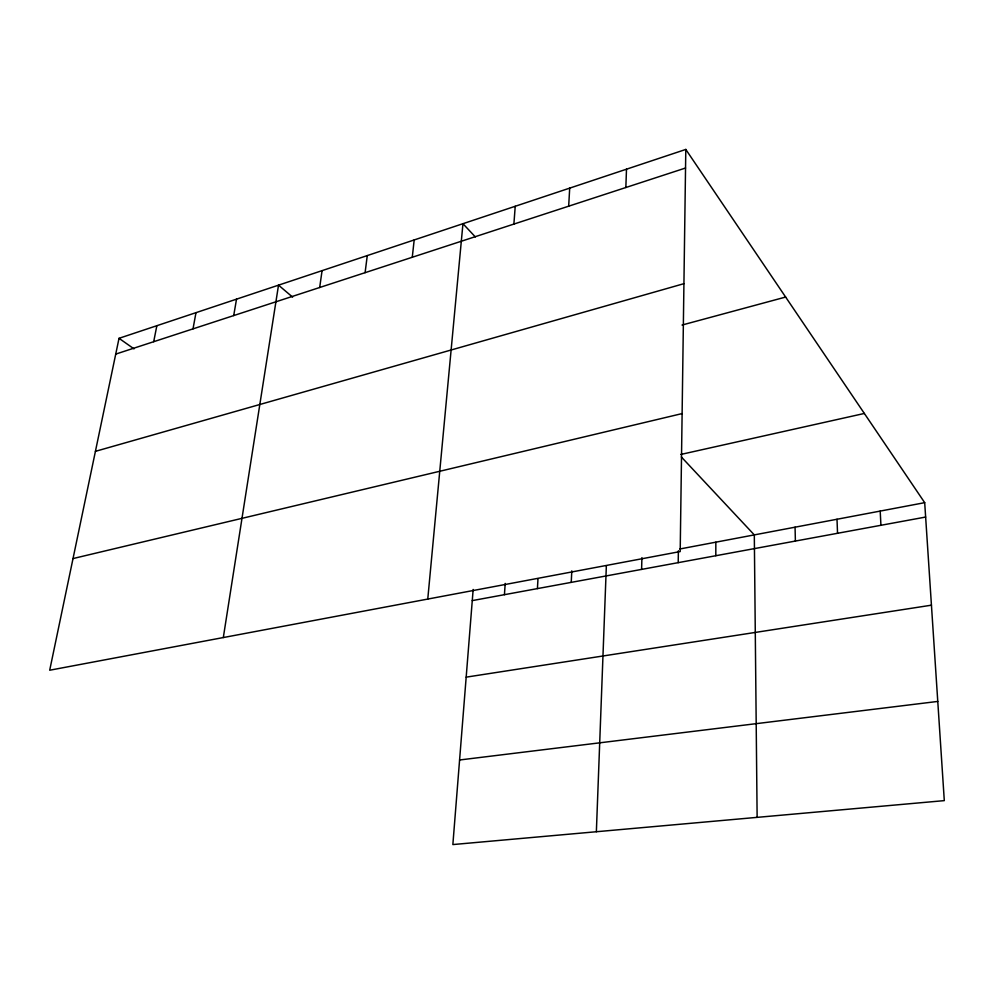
<?xml version="1.0" encoding="UTF-8"?>
<svg xmlns="http://www.w3.org/2000/svg" width="994" height="994" viewBox="0 0 994 994"><rect width="100%" height="100%" fill="white"/><g stroke="black" fill="none" stroke-linecap="round" stroke-linejoin="round"><path stroke-width="1.49" d="M715.804 555.721L715.842 542.165M678.206 562.654L678.38 550.738M685.798 149.435L680.194 551.558L49.7 670.229L119.031 338.308L685.798 149.435L924.693 502.666L944.3 800.63L452.854 844.565L473.156 589.454M641.602 569.4L641.913 557.622M625.847 187.518L626.493 169.204M596.363 831.729L606.352 565.772M571.239 582.372L571.798 570.842M568.68 206.18L569.699 188.127M537.406 588.61L538.002 578.632M504.43 594.685L505.213 583.403M513.886 224.085L515.227 206.28M427.768 599.071L462.956 223.7L475.331 236.92M412.274 257.26L414.187 239.952M365.096 272.667L367.271 255.582M319.683 287.502L322.068 270.641M223.315 637.552L278.519 285.154L292.621 297.107M233.714 315.57L236.522 299.157M193.01 328.865L195.98 312.663M153.697 341.7L156.853 325.709M115.739 354.1L685.537 168.023M95.424 451.338L683.922 283.675M682.021 325.05L785.633 297.057M73.022 558.566L682.12 413.579M680.778 454.457L864.358 413.454M679.896 548.974L924.693 502.666M472.262 600.612L925.638 517.054M466.174 677.15L931.44 605.184M459.576 759.988L937.777 701.429M119.031 338.308L134.016 348.869M681.337 456.954L754.309 534.896L757.13 817.354M880.199 511.078L880.933 525.292M837.01 519.253L837.532 533.293M795.063 527.18L795.386 541.059"/></g></svg>
